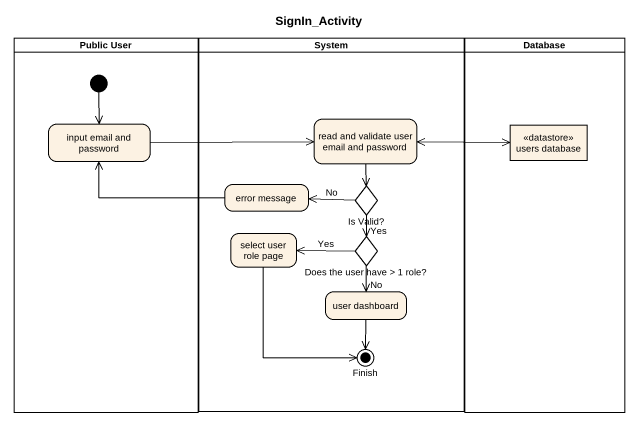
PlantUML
@startuml
title SignIn_Activity
hide empty description
state "Public User" as Public_User <<partition>> {
  state "input email and password" as input_email_and_password
  [*] --> input_email_and_password
}
state System <<partition>> {
  state "read and validate user email and password" as read_and_validate_user
  state "error message" as error_message
  state "Is Valid?" as Is_Valid <<choice>>
  state "select user role page" as select_user_role_page
  state "Does the user have > 1 role?" as Does_the_user_have_1_role <<choice>>
  state "user dashboard" as user_dashboard
  state Finish <<end>>
}
state "Database" as Database_ <<partition>> {
  state "users database" as users_database <<datastore>>
}
input_email_and_password -right-> read_and_validate_user
read_and_validate_user -right-> users_database
read_and_validate_user --> Is_Valid
users_database -left-> read_and_validate_user
error_message -left-> input_email_and_password
Is_Valid -left-> error_message : No
Is_Valid --> Does_the_user_have_1_role : Yes
select_user_role_page --> Finish
Does_the_user_have_1_role -left-> select_user_role_page : Yes
Does_the_user_have_1_role --> user_dashboard : No
user_dashboard --> Finish
@enduml
